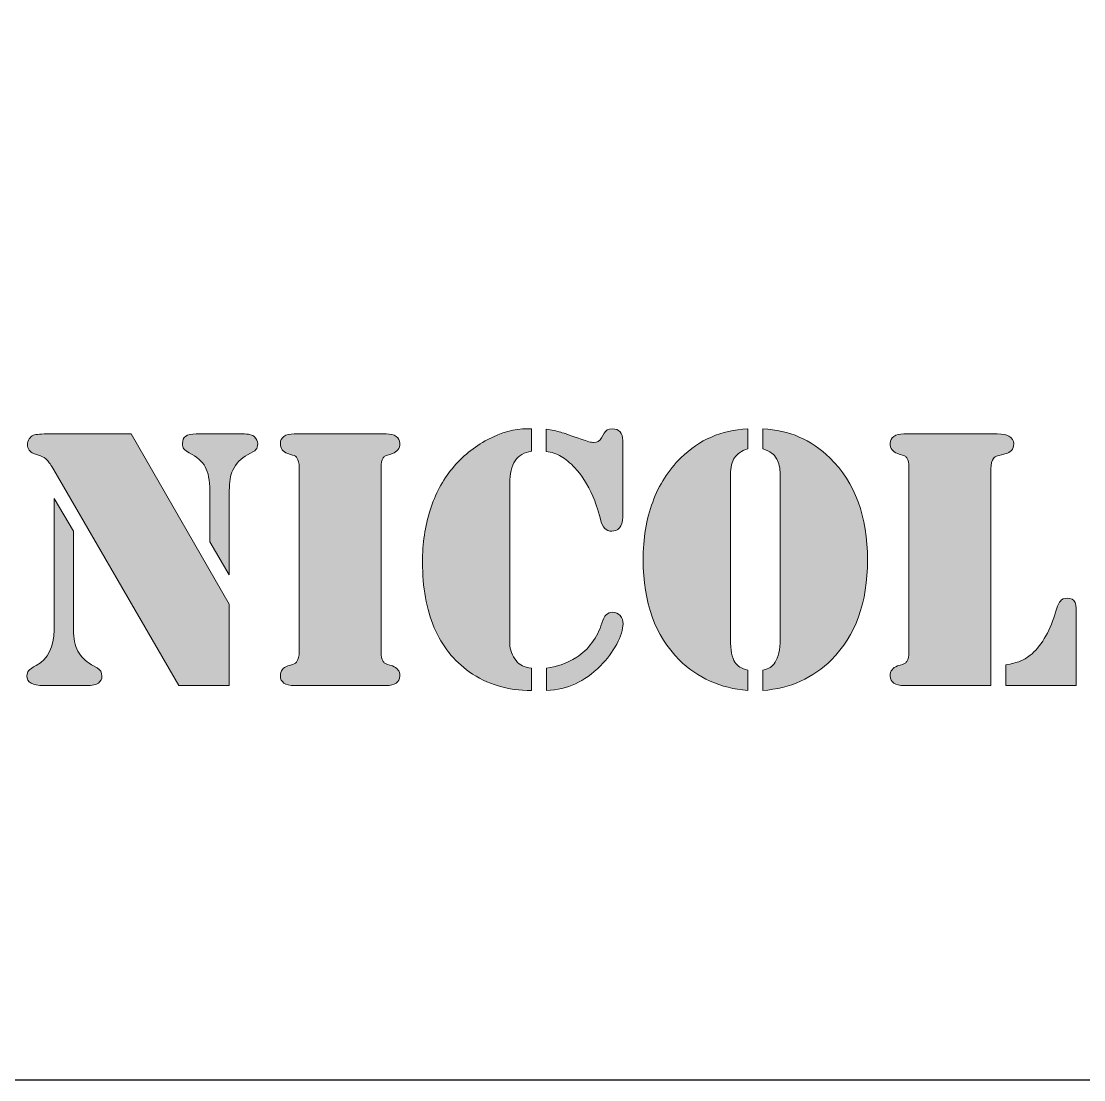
# Model space of a CAD drawing. Header units: inches. Extents: x 11 to 167, y -177 to -21.
# Drawn here: x 52.51 to 70.38, y -176.86 to -159.06 of the extents above; entities that cross this region are included whole.
import ezdxf

# ---------------------------------------------------------------- set-up
doc = ezdxf.new("R2010")
doc.units = ezdxf.units.IN
doc.header["$MEASUREMENT"] = 0
doc.layers.add('Layer 1', color=7, linetype='Continuous')
doc.layers.add('Layer 2', color=7, linetype='Continuous')

# ---------------------------------------------------------------- blocks, each defined once
blk = doc.blocks.new('block 7')
at = {"layer": 'Layer 2', "true_color": 0xffffff}
h = blk.add_hatch(color=7, dxfattribs=at)
h.dxf.hatch_style = 2
edge = h.paths.add_edge_path()
edge.add_spline(control_points=[(53.06, -167.085), (53.06, -167.085), (53.388, -167.631), (53.388, -167.631), (53.388, -167.631), (53.388, -169.293), (53.388, -169.293), (53.388, -169.438), (53.413, -169.557), (53.461, -169.65), (53.51, -169.743), (53.587, -169.819), (53.692, -169.879), (53.692, -169.879), (53.785, -169.932), (53.785, -169.932), (53.839, -169.963), (53.866, -170.009), (53.866, -170.071), (53.866, -170.119), (53.846, -170.158), (53.807, -170.189), (53.774, -170.216), (53.706, -170.229), (53.602, -170.229), (53.602, -170.229), (52.886, -170.229), (52.886, -170.229), (52.698, -170.229), (52.604, -170.176), (52.604, -170.068), (52.604, -170.031), (52.614, -170.001), (52.633, -169.98), (52.653, -169.958), (52.696, -169.929), (52.762, -169.891), (52.96, -169.782), (53.06, -169.582), (53.06, -169.293), (53.06, -169.293), (53.06, -167.085), (53.06, -167.085)], knot_values=[0, 0, 0, 0, 1, 1, 1, 2, 2, 2, 3, 3, 3, 4, 4, 4, 5, 5, 5, 6, 6, 6, 7, 7, 7, 8, 8, 8, 9, 9, 9, 10, 10, 10, 11, 11, 11, 12, 12, 12, 13, 13, 13, 14, 14, 14, 14], degree=3, periodic=1)
edge = h.paths.add_edge_path()
edge.add_spline(control_points=[(54.359, -165.997), (54.359, -165.997), (56.008, -168.862), (56.008, -168.862), (56.008, -168.862), (56.008, -170.229), (56.008, -170.229), (56.008, -170.229), (55.162, -170.229), (55.162, -170.229), (55.162, -170.229), (53.057, -166.602), (53.057, -166.602), (53.011, -166.523), (52.974, -166.468), (52.945, -166.437), (52.916, -166.406), (52.879, -166.384), (52.833, -166.369), (52.833, -166.369), (52.715, -166.326), (52.715, -166.326), (52.684, -166.315), (52.66, -166.297), (52.641, -166.27), (52.622, -166.243), (52.613, -166.213), (52.613, -166.18), (52.613, -166.145), (52.622, -166.113), (52.641, -166.082), (52.66, -166.053), (52.684, -166.031), (52.715, -166.019), (52.751, -166.004), (52.846, -165.997), (53.001, -165.997), (53.001, -165.997), (54.359, -165.997), (54.359, -165.997)], knot_values=[0, 0, 0, 0, 1, 1, 1, 2, 2, 2, 3, 3, 3, 4, 4, 4, 5, 5, 5, 6, 6, 6, 7, 7, 7, 8, 8, 8, 9, 9, 9, 10, 10, 10, 11, 11, 11, 12, 12, 12, 13, 13, 13, 13], degree=3, periodic=1)
edge = h.paths.add_edge_path()
edge.add_spline(control_points=[(56.008, -168.366), (56.008, -168.366), (55.68, -167.811), (55.68, -167.811), (55.68, -167.811), (55.68, -166.952), (55.68, -166.952), (55.68, -166.778), (55.654, -166.646), (55.604, -166.553), (55.553, -166.462), (55.464, -166.383), (55.335, -166.316), (55.292, -166.296), (55.262, -166.274), (55.246, -166.25), (55.229, -166.226), (55.221, -166.196), (55.221, -166.158), (55.221, -166.103), (55.239, -166.062), (55.275, -166.036), (55.311, -166.01), (55.37, -165.997), (55.45, -165.997), (55.45, -165.997), (56.225, -165.997), (56.225, -165.997), (56.331, -165.997), (56.4, -166.014), (56.433, -166.047), (56.468, -166.08), (56.486, -166.119), (56.486, -166.165), (56.486, -166.208), (56.476, -166.241), (56.456, -166.262), (56.437, -166.284), (56.39, -166.313), (56.315, -166.351), (56.206, -166.406), (56.123, -166.492), (56.067, -166.608), (56.028, -166.693), (56.008, -166.807), (56.008, -166.952), (56.008, -166.952), (56.008, -168.366), (56.008, -168.366)], knot_values=[0, 0, 0, 0, 1, 1, 1, 2, 2, 2, 3, 3, 3, 4, 4, 4, 5, 5, 5, 6, 6, 6, 7, 7, 7, 8, 8, 8, 9, 9, 9, 10, 10, 10, 11, 11, 11, 12, 12, 12, 13, 13, 13, 14, 14, 14, 15, 15, 15, 16, 16, 16, 16], degree=3, periodic=1)
h = blk.add_hatch(color=7, dxfattribs=at)
h.dxf.hatch_style = 2
edge = h.paths.add_edge_path()
edge.add_spline(control_points=[(58.563, -170.229), (58.563, -170.229), (57.18, -170.229), (57.18, -170.229), (57.18, -170.229), (57.1, -170.229), (57.1, -170.229), (57.025, -170.229), (56.968, -170.216), (56.928, -170.187), (56.887, -170.16), (56.867, -170.12), (56.867, -170.068), (56.867, -169.983), (56.908, -169.928), (56.991, -169.901), (57.059, -169.878), (57.099, -169.864), (57.111, -169.859), (57.122, -169.854), (57.134, -169.842), (57.146, -169.823), (57.171, -169.79), (57.183, -169.737), (57.183, -169.665), (57.183, -169.665), (57.183, -166.561), (57.183, -166.561), (57.183, -166.489), (57.171, -166.436), (57.146, -166.403), (57.134, -166.385), (57.122, -166.373), (57.111, -166.367), (57.099, -166.363), (57.059, -166.349), (56.991, -166.326), (56.908, -166.299), (56.867, -166.243), (56.867, -166.158), (56.867, -166.107), (56.887, -166.067), (56.928, -166.039), (56.968, -166.011), (57.025, -165.997), (57.1, -165.997), (57.1, -165.997), (57.18, -165.997), (57.18, -165.997), (57.18, -165.997), (58.563, -165.997), (58.563, -165.997), (58.563, -165.997), (58.644, -165.997), (58.644, -165.997), (58.718, -165.997), (58.776, -166.011), (58.816, -166.039), (58.856, -166.067), (58.876, -166.107), (58.876, -166.158), (58.876, -166.243), (58.835, -166.299), (58.752, -166.326), (58.684, -166.349), (58.644, -166.363), (58.633, -166.367), (58.622, -166.373), (58.61, -166.385), (58.597, -166.403), (58.572, -166.436), (58.56, -166.489), (58.56, -166.561), (58.56, -166.561), (58.56, -169.665), (58.56, -169.665), (58.56, -169.737), (58.572, -169.79), (58.597, -169.823), (58.61, -169.842), (58.622, -169.854), (58.633, -169.859), (58.644, -169.864), (58.684, -169.878), (58.752, -169.901), (58.835, -169.928), (58.876, -169.983), (58.876, -170.068), (58.876, -170.12), (58.856, -170.16), (58.816, -170.187), (58.776, -170.216), (58.718, -170.229), (58.644, -170.229), (58.644, -170.229), (58.563, -170.229), (58.563, -170.229)], knot_values=[0, 0, 0, 0, 1, 1, 1, 2, 2, 2, 3, 3, 3, 4, 4, 4, 5, 5, 5, 6, 6, 6, 7, 7, 7, 8, 8, 8, 9, 9, 9, 10, 10, 10, 11, 11, 11, 12, 12, 12, 13, 13, 13, 14, 14, 14, 15, 15, 15, 16, 16, 16, 17, 17, 17, 18, 18, 18, 19, 19, 19, 20, 20, 20, 21, 21, 21, 22, 22, 22, 23, 23, 23, 24, 24, 24, 25, 25, 25, 26, 26, 26, 27, 27, 27, 28, 28, 28, 29, 29, 29, 30, 30, 30, 31, 31, 31, 32, 32, 32, 32], degree=3, periodic=1)
h = blk.add_hatch(color=7, dxfattribs=at)
h.dxf.hatch_style = 2
edge = h.paths.add_edge_path()
edge.add_spline(control_points=[(61.09, -165.913), (61.09, -165.913), (61.09, -166.289), (61.09, -166.289), (60.968, -166.307), (60.877, -166.361), (60.817, -166.45), (60.757, -166.539), (60.727, -166.666), (60.727, -166.831), (60.727, -166.831), (60.727, -169.392), (60.727, -169.392), (60.727, -169.392), (60.727, -169.526), (60.727, -169.526), (60.727, -169.573), (60.737, -169.623), (60.757, -169.676), (60.776, -169.728), (60.802, -169.774), (60.833, -169.811), (60.866, -169.852), (60.901, -169.882), (60.938, -169.899), (60.975, -169.917), (61.026, -169.929), (61.09, -169.935), (61.09, -169.935), (61.09, -170.313), (61.09, -170.313), (60.689, -170.313), (60.341, -170.209), (60.045, -170), (59.785, -169.816), (59.588, -169.569), (59.456, -169.257), (59.324, -168.946), (59.258, -168.578), (59.258, -168.152), (59.258, -167.84), (59.301, -167.549), (59.386, -167.279), (59.472, -167.01), (59.597, -166.775), (59.76, -166.577), (59.925, -166.376), (60.123, -166.215), (60.354, -166.093), (60.584, -165.971), (60.806, -165.91), (61.019, -165.91), (61.019, -165.91), (61.09, -165.913), (61.09, -165.913)], knot_values=[0, 0, 0, 0, 1, 1, 1, 2, 2, 2, 3, 3, 3, 4, 4, 4, 5, 5, 5, 6, 6, 6, 7, 7, 7, 8, 8, 8, 9, 9, 9, 10, 10, 10, 11, 11, 11, 12, 12, 12, 13, 13, 13, 14, 14, 14, 15, 15, 15, 16, 16, 16, 17, 17, 17, 18, 18, 18, 18], degree=3, periodic=1)
edge = h.paths.add_edge_path()
edge.add_spline(control_points=[(61.335, -166.292), (61.335, -166.292), (61.335, -165.916), (61.335, -165.916), (61.436, -165.933), (61.519, -165.951), (61.582, -165.969), (61.645, -165.988), (61.759, -166.027), (61.924, -166.087), (62.03, -166.124), (62.1, -166.143), (62.135, -166.143), (62.195, -166.143), (62.24, -166.116), (62.271, -166.062), (62.271, -166.062), (62.312, -165.988), (62.312, -165.988), (62.337, -165.938), (62.383, -165.913), (62.451, -165.913), (62.507, -165.913), (62.55, -165.93), (62.58, -165.963), (62.61, -165.996), (62.625, -166.045), (62.625, -166.109), (62.625, -166.109), (62.625, -167.399), (62.625, -167.399), (62.625, -167.481), (62.606, -167.541), (62.569, -167.578), (62.532, -167.616), (62.49, -167.634), (62.442, -167.634), (62.392, -167.634), (62.353, -167.618), (62.323, -167.586), (62.293, -167.554), (62.268, -167.502), (62.25, -167.43), (62.206, -167.266), (62.164, -167.138), (62.123, -167.045), (62.034, -166.849), (61.932, -166.69), (61.819, -166.568), (61.742, -166.485), (61.666, -166.422), (61.589, -166.377), (61.513, -166.333), (61.428, -166.304), (61.335, -166.292)], knot_values=[0, 0, 0, 0, 1, 1, 1, 2, 2, 2, 3, 3, 3, 4, 4, 4, 5, 5, 5, 6, 6, 6, 7, 7, 7, 8, 8, 8, 9, 9, 9, 10, 10, 10, 11, 11, 11, 12, 12, 12, 13, 13, 13, 14, 14, 14, 15, 15, 15, 16, 16, 16, 17, 17, 17, 18, 18, 18, 18], degree=3, periodic=1)
edge = h.paths.add_edge_path()
edge.add_spline(control_points=[(61.344, -170.313), (61.344, -170.313), (61.344, -169.935), (61.344, -169.935), (61.506, -169.922), (61.675, -169.861), (61.853, -169.752), (61.948, -169.692), (62.033, -169.612), (62.107, -169.511), (62.182, -169.412), (62.237, -169.301), (62.275, -169.181), (62.295, -169.115), (62.32, -169.068), (62.347, -169.04), (62.375, -169.013), (62.412, -168.998), (62.458, -168.998), (62.507, -168.998), (62.548, -169.017), (62.582, -169.054), (62.615, -169.091), (62.631, -169.138), (62.631, -169.194), (62.631, -169.287), (62.595, -169.399), (62.524, -169.532), (62.453, -169.664), (62.361, -169.786), (62.25, -169.898), (62.113, -170.034), (61.973, -170.135), (61.83, -170.201), (61.686, -170.268), (61.524, -170.305), (61.344, -170.313)], knot_values=[0, 0, 0, 0, 1, 1, 1, 2, 2, 2, 3, 3, 3, 4, 4, 4, 5, 5, 5, 6, 6, 6, 7, 7, 7, 8, 8, 8, 9, 9, 9, 10, 10, 10, 11, 11, 11, 12, 12, 12, 12], degree=3, periodic=1)
h = blk.add_hatch(color=7, dxfattribs=at)
h.dxf.hatch_style = 2
edge = h.paths.add_edge_path()
edge.add_spline(control_points=[(64.727, -166.248), (64.622, -166.285), (64.547, -166.336), (64.504, -166.4), (64.46, -166.464), (64.439, -166.558), (64.439, -166.682), (64.439, -166.682), (64.439, -169.454), (64.439, -169.454), (64.439, -169.636), (64.464, -169.764), (64.513, -169.839), (64.552, -169.901), (64.624, -169.945), (64.727, -169.972), (64.727, -169.972), (64.727, -170.313), (64.727, -170.313), (64.268, -170.276), (63.884, -170.103), (63.574, -169.795), (63.171, -169.394), (62.969, -168.835), (62.969, -168.118), (62.969, -167.758), (63.022, -167.433), (63.129, -167.143), (63.235, -166.853), (63.393, -166.606), (63.602, -166.403), (63.761, -166.248), (63.932, -166.13), (64.116, -166.05), (64.3, -165.969), (64.504, -165.924), (64.727, -165.913), (64.727, -165.913), (64.727, -166.248), (64.727, -166.248)], knot_values=[0, 0, 0, 0, 1, 1, 1, 2, 2, 2, 3, 3, 3, 4, 4, 4, 5, 5, 5, 6, 6, 6, 7, 7, 7, 8, 8, 8, 9, 9, 9, 10, 10, 10, 11, 11, 11, 12, 12, 12, 13, 13, 13, 13], degree=3, periodic=1)
edge = h.paths.add_edge_path()
edge.add_spline(control_points=[(64.981, -166.248), (64.981, -166.248), (64.981, -165.913), (64.981, -165.913), (65.205, -165.924), (65.409, -165.969), (65.594, -166.05), (65.779, -166.13), (65.951, -166.248), (66.11, -166.403), (66.532, -166.815), (66.743, -167.386), (66.743, -168.118), (66.743, -168.835), (66.541, -169.394), (66.138, -169.795), (65.828, -170.105), (65.442, -170.278), (64.981, -170.313), (64.981, -170.313), (64.981, -169.972), (64.981, -169.972), (65.035, -169.96), (65.077, -169.944), (65.107, -169.924), (65.137, -169.905), (65.164, -169.876), (65.189, -169.839), (65.245, -169.754), (65.273, -169.626), (65.273, -169.454), (65.273, -169.454), (65.273, -166.682), (65.273, -166.682), (65.273, -166.573), (65.254, -166.486), (65.217, -166.422), (65.192, -166.378), (65.163, -166.344), (65.129, -166.32), (65.095, -166.295), (65.045, -166.271), (64.981, -166.248)], knot_values=[0, 0, 0, 0, 1, 1, 1, 2, 2, 2, 3, 3, 3, 4, 4, 4, 5, 5, 5, 6, 6, 6, 7, 7, 7, 8, 8, 8, 9, 9, 9, 10, 10, 10, 11, 11, 11, 12, 12, 12, 13, 13, 13, 14, 14, 14, 14], degree=3, periodic=1)
h = blk.add_hatch(color=7, dxfattribs=at)
h.dxf.hatch_style = 2
edge = h.paths.add_edge_path()
edge.add_spline(control_points=[(68.817, -170.229), (68.817, -170.229), (67.437, -170.229), (67.437, -170.229), (67.437, -170.229), (67.356, -170.229), (67.356, -170.229), (67.282, -170.229), (67.225, -170.216), (67.184, -170.187), (67.144, -170.16), (67.124, -170.12), (67.124, -170.068), (67.124, -169.983), (67.165, -169.928), (67.248, -169.901), (67.316, -169.878), (67.356, -169.864), (67.367, -169.859), (67.379, -169.854), (67.391, -169.842), (67.403, -169.823), (67.428, -169.79), (67.44, -169.737), (67.44, -169.665), (67.44, -169.665), (67.44, -166.561), (67.44, -166.561), (67.44, -166.489), (67.428, -166.436), (67.403, -166.403), (67.391, -166.385), (67.379, -166.373), (67.367, -166.367), (67.356, -166.363), (67.316, -166.349), (67.248, -166.326), (67.165, -166.299), (67.124, -166.243), (67.124, -166.158), (67.124, -166.107), (67.144, -166.067), (67.184, -166.039), (67.225, -166.011), (67.282, -165.997), (67.356, -165.997), (67.356, -165.997), (67.437, -165.997), (67.437, -165.997), (67.437, -165.997), (68.82, -165.997), (68.82, -165.997), (68.82, -165.997), (68.925, -165.997), (68.925, -165.997), (69.016, -165.997), (69.081, -166.01), (69.121, -166.034), (69.174, -166.067), (69.201, -166.111), (69.201, -166.165), (69.201, -166.255), (69.152, -166.312), (69.052, -166.335), (68.972, -166.354), (68.924, -166.366), (68.91, -166.372), (68.895, -166.378), (68.88, -166.391), (68.863, -166.409), (68.832, -166.447), (68.817, -166.505), (68.817, -166.583), (68.817, -166.583), (68.817, -170.229), (68.817, -170.229)], knot_values=[0, 0, 0, 0, 1, 1, 1, 2, 2, 2, 3, 3, 3, 4, 4, 4, 5, 5, 5, 6, 6, 6, 7, 7, 7, 8, 8, 8, 9, 9, 9, 10, 10, 10, 11, 11, 11, 12, 12, 12, 13, 13, 13, 14, 14, 14, 15, 15, 15, 16, 16, 16, 17, 17, 17, 18, 18, 18, 19, 19, 19, 20, 20, 20, 21, 21, 21, 22, 22, 22, 23, 23, 23, 24, 24, 24, 25, 25, 25, 25], degree=3, periodic=1)
edge = h.paths.add_edge_path()
edge.add_spline(control_points=[(69.068, -170.229), (69.068, -170.229), (69.068, -169.882), (69.068, -169.882), (69.169, -169.864), (69.249, -169.843), (69.308, -169.82), (69.367, -169.797), (69.423, -169.764), (69.477, -169.721), (69.564, -169.653), (69.644, -169.559), (69.716, -169.439), (69.788, -169.319), (69.847, -169.186), (69.893, -169.039), (69.926, -168.925), (69.956, -168.85), (69.984, -168.814), (70.012, -168.778), (70.053, -168.76), (70.107, -168.76), (70.165, -168.76), (70.207, -168.783), (70.234, -168.831), (70.246, -168.854), (70.252, -168.899), (70.252, -168.967), (70.252, -168.967), (70.252, -170.229), (70.252, -170.229), (70.252, -170.229), (69.068, -170.229), (69.068, -170.229)], knot_values=[0, 0, 0, 0, 1, 1, 1, 2, 2, 2, 3, 3, 3, 4, 4, 4, 5, 5, 5, 6, 6, 6, 7, 7, 7, 8, 8, 8, 9, 9, 9, 10, 10, 10, 11, 11, 11, 11], degree=3, periodic=1)
at = {"layer": 'Layer 2', "lineweight": 0}
for points, knots in [([(54.359, -165.997), (54.359, -165.997), (56.008, -168.862), (56.008, -168.862), (56.008, -168.862), (56.008, -170.229), (56.008, -170.229), (56.008, -170.229), (55.162, -170.229), (55.162, -170.229), (55.162, -170.229), (53.057, -166.602), (53.057, -166.602), (53.011, -166.523), (52.974, -166.468), (52.945, -166.437), (52.916, -166.406), (52.879, -166.384), (52.833, -166.369), (52.833, -166.369), (52.715, -166.326), (52.715, -166.326), (52.684, -166.315), (52.66, -166.297), (52.641, -166.27), (52.622, -166.243), (52.613, -166.213), (52.613, -166.18), (52.613, -166.145), (52.622, -166.113), (52.641, -166.082), (52.66, -166.053), (52.684, -166.031), (52.715, -166.019), (52.751, -166.004), (52.846, -165.997), (53.001, -165.997), (53.001, -165.997), (54.359, -165.997), (54.359, -165.997)], [0, 0, 0, 0, 1, 1, 1, 2, 2, 2, 3, 3, 3, 4, 4, 4, 5, 5, 5, 6, 6, 6, 7, 7, 7, 8, 8, 8, 9, 9, 9, 10, 10, 10, 11, 11, 11, 12, 12, 12, 13, 13, 13, 13]), ([(56.008, -168.366), (56.008, -168.366), (55.68, -167.811), (55.68, -167.811), (55.68, -167.811), (55.68, -166.952), (55.68, -166.952), (55.68, -166.778), (55.654, -166.646), (55.604, -166.553), (55.553, -166.462), (55.464, -166.383), (55.335, -166.316), (55.292, -166.296), (55.262, -166.274), (55.246, -166.25), (55.229, -166.226), (55.221, -166.196), (55.221, -166.158), (55.221, -166.103), (55.239, -166.062), (55.275, -166.036), (55.311, -166.01), (55.37, -165.997), (55.45, -165.997), (55.45, -165.997), (56.225, -165.997), (56.225, -165.997), (56.331, -165.997), (56.4, -166.014), (56.433, -166.047), (56.468, -166.08), (56.486, -166.119), (56.486, -166.165), (56.486, -166.208), (56.476, -166.241), (56.456, -166.262), (56.437, -166.284), (56.39, -166.313), (56.315, -166.351), (56.206, -166.406), (56.123, -166.492), (56.067, -166.608), (56.028, -166.693), (56.008, -166.807), (56.008, -166.952), (56.008, -166.952), (56.008, -168.366), (56.008, -168.366)], [0, 0, 0, 0, 1, 1, 1, 2, 2, 2, 3, 3, 3, 4, 4, 4, 5, 5, 5, 6, 6, 6, 7, 7, 7, 8, 8, 8, 9, 9, 9, 10, 10, 10, 11, 11, 11, 12, 12, 12, 13, 13, 13, 14, 14, 14, 15, 15, 15, 16, 16, 16, 16]), ([(58.563, -170.229), (58.563, -170.229), (57.18, -170.229), (57.18, -170.229), (57.18, -170.229), (57.1, -170.229), (57.1, -170.229), (57.025, -170.229), (56.968, -170.216), (56.928, -170.187), (56.887, -170.16), (56.867, -170.12), (56.867, -170.068), (56.867, -169.983), (56.908, -169.928), (56.991, -169.901), (57.059, -169.878), (57.099, -169.864), (57.111, -169.859), (57.122, -169.854), (57.134, -169.842), (57.146, -169.823), (57.171, -169.79), (57.183, -169.737), (57.183, -169.665), (57.183, -169.665), (57.183, -166.561), (57.183, -166.561), (57.183, -166.489), (57.171, -166.436), (57.146, -166.403), (57.134, -166.385), (57.122, -166.373), (57.111, -166.367), (57.099, -166.363), (57.059, -166.349), (56.991, -166.326), (56.908, -166.299), (56.867, -166.243), (56.867, -166.158), (56.867, -166.107), (56.887, -166.067), (56.928, -166.039), (56.968, -166.011), (57.025, -165.997), (57.1, -165.997), (57.1, -165.997), (57.18, -165.997), (57.18, -165.997), (57.18, -165.997), (58.563, -165.997), (58.563, -165.997), (58.563, -165.997), (58.644, -165.997), (58.644, -165.997), (58.718, -165.997), (58.776, -166.011), (58.816, -166.039), (58.856, -166.067), (58.876, -166.107), (58.876, -166.158), (58.876, -166.243), (58.835, -166.299), (58.752, -166.326), (58.684, -166.349), (58.644, -166.363), (58.633, -166.367), (58.622, -166.373), (58.61, -166.385), (58.597, -166.403), (58.572, -166.436), (58.56, -166.489), (58.56, -166.561), (58.56, -166.561), (58.56, -169.665), (58.56, -169.665), (58.56, -169.737), (58.572, -169.79), (58.597, -169.823), (58.61, -169.842), (58.622, -169.854), (58.633, -169.859), (58.644, -169.864), (58.684, -169.878), (58.752, -169.901), (58.835, -169.928), (58.876, -169.983), (58.876, -170.068), (58.876, -170.12), (58.856, -170.16), (58.816, -170.187), (58.776, -170.216), (58.718, -170.229), (58.644, -170.229), (58.644, -170.229), (58.563, -170.229), (58.563, -170.229)], [0, 0, 0, 0, 1, 1, 1, 2, 2, 2, 3, 3, 3, 4, 4, 4, 5, 5, 5, 6, 6, 6, 7, 7, 7, 8, 8, 8, 9, 9, 9, 10, 10, 10, 11, 11, 11, 12, 12, 12, 13, 13, 13, 14, 14, 14, 15, 15, 15, 16, 16, 16, 17, 17, 17, 18, 18, 18, 19, 19, 19, 20, 20, 20, 21, 21, 21, 22, 22, 22, 23, 23, 23, 24, 24, 24, 25, 25, 25, 26, 26, 26, 27, 27, 27, 28, 28, 28, 29, 29, 29, 30, 30, 30, 31, 31, 31, 32, 32, 32, 32]), ([(61.09, -165.913), (61.09, -165.913), (61.09, -166.289), (61.09, -166.289), (60.968, -166.307), (60.877, -166.361), (60.817, -166.45), (60.757, -166.539), (60.727, -166.666), (60.727, -166.831), (60.727, -166.831), (60.727, -169.392), (60.727, -169.392), (60.727, -169.392), (60.727, -169.526), (60.727, -169.526), (60.727, -169.573), (60.737, -169.623), (60.757, -169.676), (60.776, -169.728), (60.802, -169.774), (60.833, -169.811), (60.866, -169.852), (60.901, -169.882), (60.938, -169.899), (60.975, -169.917), (61.026, -169.929), (61.09, -169.935), (61.09, -169.935), (61.09, -170.313), (61.09, -170.313), (60.689, -170.313), (60.341, -170.209), (60.045, -170), (59.785, -169.816), (59.588, -169.569), (59.456, -169.257), (59.324, -168.946), (59.258, -168.578), (59.258, -168.152), (59.258, -167.84), (59.301, -167.549), (59.386, -167.279), (59.472, -167.01), (59.597, -166.775), (59.76, -166.577), (59.925, -166.376), (60.123, -166.215), (60.354, -166.093), (60.584, -165.971), (60.806, -165.91), (61.019, -165.91), (61.019, -165.91), (61.09, -165.913), (61.09, -165.913)], [0, 0, 0, 0, 1, 1, 1, 2, 2, 2, 3, 3, 3, 4, 4, 4, 5, 5, 5, 6, 6, 6, 7, 7, 7, 8, 8, 8, 9, 9, 9, 10, 10, 10, 11, 11, 11, 12, 12, 12, 13, 13, 13, 14, 14, 14, 15, 15, 15, 16, 16, 16, 17, 17, 17, 18, 18, 18, 18]), ([(61.335, -166.292), (61.335, -166.292), (61.335, -165.916), (61.335, -165.916), (61.436, -165.933), (61.519, -165.951), (61.582, -165.969), (61.645, -165.988), (61.759, -166.027), (61.924, -166.087), (62.03, -166.124), (62.1, -166.143), (62.135, -166.143), (62.195, -166.143), (62.24, -166.116), (62.271, -166.062), (62.271, -166.062), (62.312, -165.988), (62.312, -165.988), (62.337, -165.938), (62.383, -165.913), (62.451, -165.913), (62.507, -165.913), (62.55, -165.93), (62.58, -165.963), (62.61, -165.996), (62.625, -166.045), (62.625, -166.109), (62.625, -166.109), (62.625, -167.399), (62.625, -167.399), (62.625, -167.481), (62.606, -167.541), (62.569, -167.578), (62.532, -167.616), (62.49, -167.634), (62.442, -167.634), (62.392, -167.634), (62.353, -167.618), (62.323, -167.586), (62.293, -167.554), (62.268, -167.502), (62.25, -167.43), (62.206, -167.266), (62.164, -167.138), (62.123, -167.045), (62.034, -166.849), (61.932, -166.69), (61.819, -166.568), (61.742, -166.485), (61.666, -166.422), (61.589, -166.377), (61.513, -166.333), (61.428, -166.304), (61.335, -166.292)], [0, 0, 0, 0, 1, 1, 1, 2, 2, 2, 3, 3, 3, 4, 4, 4, 5, 5, 5, 6, 6, 6, 7, 7, 7, 8, 8, 8, 9, 9, 9, 10, 10, 10, 11, 11, 11, 12, 12, 12, 13, 13, 13, 14, 14, 14, 15, 15, 15, 16, 16, 16, 17, 17, 17, 18, 18, 18, 18]), ([(64.727, -166.248), (64.622, -166.285), (64.547, -166.336), (64.504, -166.4), (64.46, -166.464), (64.439, -166.558), (64.439, -166.682), (64.439, -166.682), (64.439, -169.454), (64.439, -169.454), (64.439, -169.636), (64.464, -169.764), (64.513, -169.839), (64.552, -169.901), (64.624, -169.945), (64.727, -169.972), (64.727, -169.972), (64.727, -170.313), (64.727, -170.313), (64.268, -170.276), (63.884, -170.103), (63.574, -169.795), (63.171, -169.394), (62.969, -168.835), (62.969, -168.118), (62.969, -167.758), (63.022, -167.433), (63.129, -167.143), (63.235, -166.853), (63.393, -166.606), (63.602, -166.403), (63.761, -166.248), (63.932, -166.13), (64.116, -166.05), (64.3, -165.969), (64.504, -165.924), (64.727, -165.913), (64.727, -165.913), (64.727, -166.248), (64.727, -166.248)], [0, 0, 0, 0, 1, 1, 1, 2, 2, 2, 3, 3, 3, 4, 4, 4, 5, 5, 5, 6, 6, 6, 7, 7, 7, 8, 8, 8, 9, 9, 9, 10, 10, 10, 11, 11, 11, 12, 12, 12, 13, 13, 13, 13]), ([(64.981, -166.248), (64.981, -166.248), (64.981, -165.913), (64.981, -165.913), (65.205, -165.924), (65.409, -165.969), (65.594, -166.05), (65.779, -166.13), (65.951, -166.248), (66.11, -166.403), (66.532, -166.815), (66.743, -167.386), (66.743, -168.118), (66.743, -168.835), (66.541, -169.394), (66.138, -169.795), (65.828, -170.105), (65.442, -170.278), (64.981, -170.313), (64.981, -170.313), (64.981, -169.972), (64.981, -169.972), (65.035, -169.96), (65.077, -169.944), (65.107, -169.924), (65.137, -169.905), (65.164, -169.876), (65.189, -169.839), (65.245, -169.754), (65.273, -169.626), (65.273, -169.454), (65.273, -169.454), (65.273, -166.682), (65.273, -166.682), (65.273, -166.573), (65.254, -166.486), (65.217, -166.422), (65.192, -166.378), (65.163, -166.344), (65.129, -166.32), (65.095, -166.295), (65.045, -166.271), (64.981, -166.248)], [0, 0, 0, 0, 1, 1, 1, 2, 2, 2, 3, 3, 3, 4, 4, 4, 5, 5, 5, 6, 6, 6, 7, 7, 7, 8, 8, 8, 9, 9, 9, 10, 10, 10, 11, 11, 11, 12, 12, 12, 13, 13, 13, 14, 14, 14, 14]), ([(68.817, -170.229), (68.817, -170.229), (67.437, -170.229), (67.437, -170.229), (67.437, -170.229), (67.356, -170.229), (67.356, -170.229), (67.282, -170.229), (67.225, -170.216), (67.184, -170.187), (67.144, -170.16), (67.124, -170.12), (67.124, -170.068), (67.124, -169.983), (67.165, -169.928), (67.248, -169.901), (67.316, -169.878), (67.356, -169.864), (67.367, -169.859), (67.379, -169.854), (67.391, -169.842), (67.403, -169.823), (67.428, -169.79), (67.44, -169.737), (67.44, -169.665), (67.44, -169.665), (67.44, -166.561), (67.44, -166.561), (67.44, -166.489), (67.428, -166.436), (67.403, -166.403), (67.391, -166.385), (67.379, -166.373), (67.367, -166.367), (67.356, -166.363), (67.316, -166.349), (67.248, -166.326), (67.165, -166.299), (67.124, -166.243), (67.124, -166.158), (67.124, -166.107), (67.144, -166.067), (67.184, -166.039), (67.225, -166.011), (67.282, -165.997), (67.356, -165.997), (67.356, -165.997), (67.437, -165.997), (67.437, -165.997), (67.437, -165.997), (68.82, -165.997), (68.82, -165.997), (68.82, -165.997), (68.925, -165.997), (68.925, -165.997), (69.016, -165.997), (69.081, -166.01), (69.121, -166.034), (69.174, -166.067), (69.201, -166.111), (69.201, -166.165), (69.201, -166.255), (69.152, -166.312), (69.052, -166.335), (68.972, -166.354), (68.924, -166.366), (68.91, -166.372), (68.895, -166.378), (68.88, -166.391), (68.863, -166.409), (68.832, -166.447), (68.817, -166.505), (68.817, -166.583), (68.817, -166.583), (68.817, -170.229), (68.817, -170.229)], [0, 0, 0, 0, 1, 1, 1, 2, 2, 2, 3, 3, 3, 4, 4, 4, 5, 5, 5, 6, 6, 6, 7, 7, 7, 8, 8, 8, 9, 9, 9, 10, 10, 10, 11, 11, 11, 12, 12, 12, 13, 13, 13, 14, 14, 14, 15, 15, 15, 16, 16, 16, 17, 17, 17, 18, 18, 18, 19, 19, 19, 20, 20, 20, 21, 21, 21, 22, 22, 22, 23, 23, 23, 24, 24, 24, 25, 25, 25, 25]), ([(53.06, -167.085), (53.06, -167.085), (53.388, -167.631), (53.388, -167.631), (53.388, -167.631), (53.388, -169.293), (53.388, -169.293), (53.388, -169.438), (53.413, -169.557), (53.461, -169.65), (53.51, -169.743), (53.587, -169.819), (53.692, -169.879), (53.692, -169.879), (53.785, -169.932), (53.785, -169.932), (53.839, -169.963), (53.866, -170.009), (53.866, -170.071), (53.866, -170.119), (53.846, -170.158), (53.807, -170.189), (53.774, -170.216), (53.706, -170.229), (53.602, -170.229), (53.602, -170.229), (52.886, -170.229), (52.886, -170.229), (52.698, -170.229), (52.604, -170.176), (52.604, -170.068), (52.604, -170.031), (52.614, -170.001), (52.633, -169.98), (52.653, -169.958), (52.696, -169.929), (52.762, -169.891), (52.96, -169.782), (53.06, -169.582), (53.06, -169.293), (53.06, -169.293), (53.06, -167.085), (53.06, -167.085)], [0, 0, 0, 0, 1, 1, 1, 2, 2, 2, 3, 3, 3, 4, 4, 4, 5, 5, 5, 6, 6, 6, 7, 7, 7, 8, 8, 8, 9, 9, 9, 10, 10, 10, 11, 11, 11, 12, 12, 12, 13, 13, 13, 14, 14, 14, 14]), ([(69.068, -170.229), (69.068, -170.229), (69.068, -169.882), (69.068, -169.882), (69.169, -169.864), (69.249, -169.843), (69.308, -169.82), (69.367, -169.797), (69.423, -169.764), (69.477, -169.721), (69.564, -169.653), (69.644, -169.559), (69.716, -169.439), (69.788, -169.319), (69.847, -169.186), (69.893, -169.039), (69.926, -168.925), (69.956, -168.85), (69.984, -168.814), (70.012, -168.778), (70.053, -168.76), (70.107, -168.76), (70.165, -168.76), (70.207, -168.783), (70.234, -168.831), (70.246, -168.854), (70.252, -168.899), (70.252, -168.967), (70.252, -168.967), (70.252, -170.229), (70.252, -170.229), (70.252, -170.229), (69.068, -170.229), (69.068, -170.229)], [0, 0, 0, 0, 1, 1, 1, 2, 2, 2, 3, 3, 3, 4, 4, 4, 5, 5, 5, 6, 6, 6, 7, 7, 7, 8, 8, 8, 9, 9, 9, 10, 10, 10, 11, 11, 11, 11]), ([(61.344, -170.313), (61.344, -170.313), (61.344, -169.935), (61.344, -169.935), (61.506, -169.922), (61.675, -169.861), (61.853, -169.752), (61.948, -169.692), (62.033, -169.612), (62.107, -169.511), (62.182, -169.412), (62.237, -169.301), (62.275, -169.181), (62.295, -169.115), (62.32, -169.068), (62.347, -169.04), (62.375, -169.013), (62.412, -168.998), (62.458, -168.998), (62.507, -168.998), (62.548, -169.017), (62.582, -169.054), (62.615, -169.091), (62.631, -169.138), (62.631, -169.194), (62.631, -169.287), (62.595, -169.399), (62.524, -169.532), (62.453, -169.664), (62.361, -169.786), (62.25, -169.898), (62.113, -170.034), (61.973, -170.135), (61.83, -170.201), (61.686, -170.268), (61.524, -170.305), (61.344, -170.313)], [0, 0, 0, 0, 1, 1, 1, 2, 2, 2, 3, 3, 3, 4, 4, 4, 5, 5, 5, 6, 6, 6, 7, 7, 7, 8, 8, 8, 9, 9, 9, 10, 10, 10, 11, 11, 11, 12, 12, 12, 12])]:
    blk.add_open_spline(points, degree=3, knots=knots, dxfattribs=at)

msp = doc.modelspace()

# ---------------------------------------------------------------- linework, layer by layer
at = {"layer": 'Layer 1', "color": 250, "lineweight": 25, "true_color": 0x231f20}
msp.add_open_spline([(162.513, -176.859), (162.513, -176.859), (14.817, -176.859), (14.817, -176.859), (12.488, -176.859), (10.583, -174.954), (10.583, -172.626), (10.583, -172.626), (10.583, -24.93), (10.583, -24.93), (10.583, -22.601), (12.488, -20.696), (14.817, -20.696), (14.817, -20.696), (162.513, -20.696), (162.513, -20.696), (164.841, -20.696), (166.746, -22.601), (166.746, -24.93), (166.746, -24.93), (166.746, -172.626), (166.746, -172.626), (166.746, -174.954), (164.841, -176.859), (162.513, -176.859)], degree=3, knots=[0, 0, 0, 0, 1, 1, 1, 2, 2, 2, 3, 3, 3, 4, 4, 4, 5, 5, 5, 6, 6, 6, 7, 7, 7, 8, 8, 8, 8], dxfattribs=at)

# ---------------------------------------------------------------- block references
at = {"layer": 'Layer 2'}
msp.add_blockref('block 7', (0, 0), dxfattribs=at)

doc.saveas('drawing.dxf')
